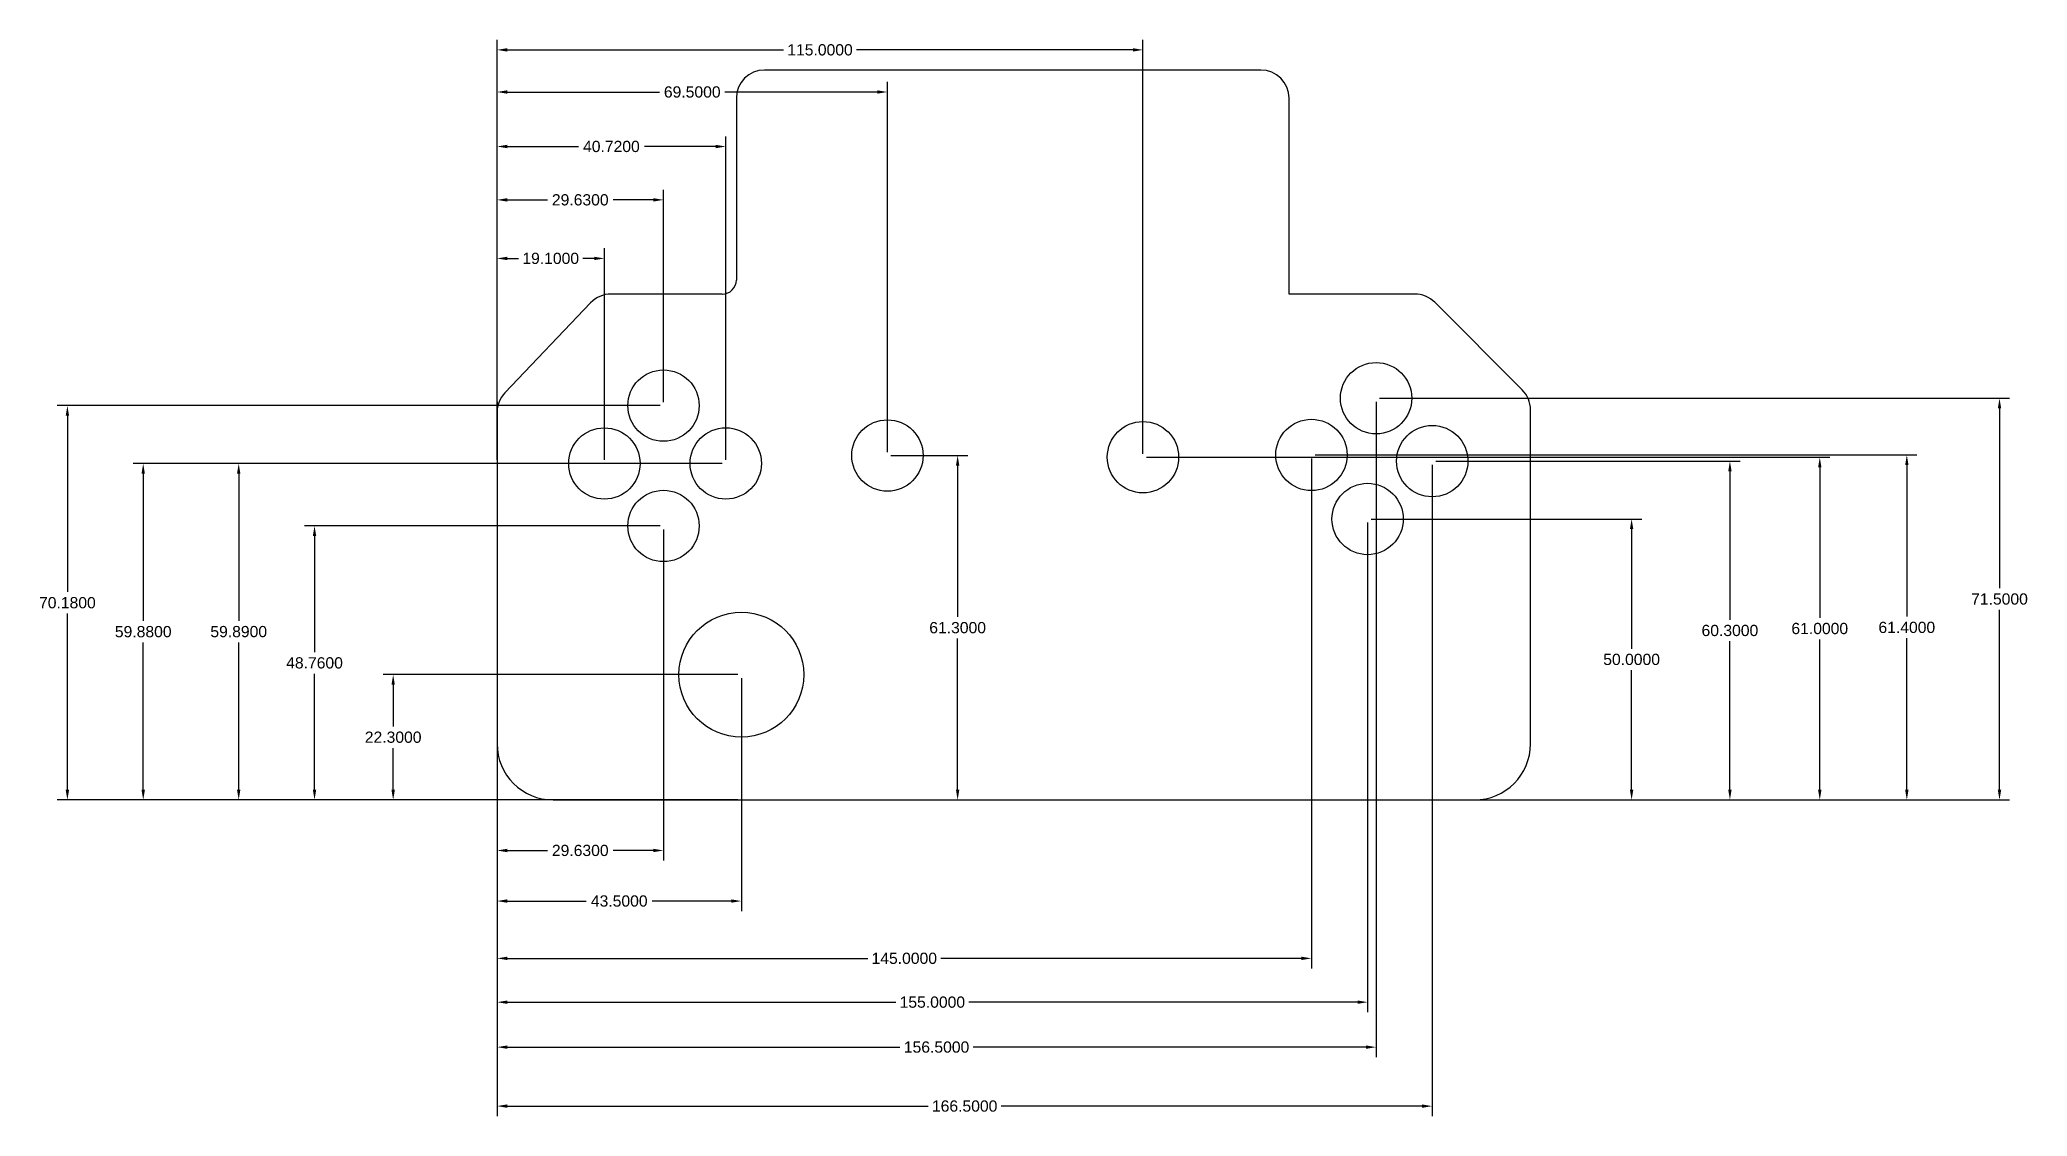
# Model space of a CAD drawing. Header units: millimetres. Extents: x -81 to 272, y -56 to 135.
import ezdxf

# ---------------------------------------------------------------- set-up
doc = ezdxf.new("R2010")
doc.units = ezdxf.units.MM
doc.header["$MEASUREMENT"] = 0
doc.styles.get("Standard").update_dxf_attribs({"font": 'arial.ttf'})
doc.dimstyles.get("Standard").update_dxf_attribs({"dimscale": 10, "dimtxt": 0.2, "dimasz": 0.18, "dimexe": 0.18, "dimexo": 0.0625, "dimgap": 0.09, "dimtad": 0, "dimtih": 1, "dimtoh": 1, "dimdec": 4, "dimzin": 0, "dimdsep": 46, "dimtxsty": 'Standard', "dimcen": 0.09, "dimadec": 0, "dimazin": 0, "dimtfac": 1, "dimtdec": 4, "dimtofl": 0, "dimtmove": 0, "dimatfit": 3, "dimfxl": 1, "dimtolj": 1, "dimtzin": 0, "dimarcsym": 0})

# ---------------------------------------------------------------- blocks, each defined once
blk = doc.blocks.new('*D3')
at = {"color": 0, "lineweight": -2, "transparency": 16777216}
for p, q in [((0, 70.81), (0, 108.6)), ((1.8, 106.8), (8.97, 106.8)), ((27.83, 106.8), (20.66, 106.8)), ((29.63, 70.81), (29.63, 108.6))]:
    blk.add_line(p, q, dxfattribs=at)
at = {"color": 0, "transparency": 16777216}
for points in [[(1.8, 107.1), (1.8, 106.5), (0, 106.8)], [(27.83, 107.1), (27.83, 106.5), (29.63, 106.8)]]:
    blk.add_solid(points, dxfattribs=at)
at = {"layer": 'Defpoints', "color": 0, "transparency": 16777216}
for p in [(0, 106.8), (0, 70.18), (29.63, 70.18)]:
    blk.add_point(p, dxfattribs=at)
at = {"color": 0, "transparency": 16777216, "insert": (14.81, 106.8), "char_height": 2, "attachment_point": 5}
blk.add_mtext('\\A1;29.6300', dxfattribs=at)
blk = doc.blocks.new('*D4')
at = {"color": 0, "lineweight": -2, "transparency": 16777216}
for p, q in [((0, 60.52), (0, 118.1)), ((40.72, 60.52), (40.72, 118.1)), ((1.8, 116.3), (14.49, 116.3)), ((38.92, 116.3), (26.23, 116.3))]:
    blk.add_line(p, q, dxfattribs=at)
at = {"color": 0, "transparency": 16777216}
for points in [[(1.8, 116.6), (1.8, 116), (0, 116.3)], [(38.92, 116.6), (38.92, 116), (40.72, 116.3)]]:
    blk.add_solid(points, dxfattribs=at)
at = {"layer": 'Defpoints', "color": 0, "transparency": 16777216}
for p in [(0, 116.3), (0, 59.89), (40.72, 59.89)]:
    blk.add_point(p, dxfattribs=at)
at = {"color": 0, "transparency": 16777216, "insert": (20.36, 116.3), "char_height": 2, "width": 11.126, "attachment_point": 5}
blk.add_mtext('\\A1;40.7200', dxfattribs=at)
blk = doc.blocks.new('*D5')
at = {"color": 0, "lineweight": -2, "transparency": 16777216}
for p, q in [((0, 60.51), (0, 98.18)), ((1.8, 96.38), (3.82, 96.38)), ((17.3, 96.38), (15.28, 96.38)), ((19.1, 60.51), (19.1, 98.18))]:
    blk.add_line(p, q, dxfattribs=at)
at = {"color": 0, "transparency": 16777216}
for points in [[(1.8, 96.68), (1.8, 96.08), (0, 96.38)], [(17.3, 96.68), (17.3, 96.08), (19.1, 96.38)]]:
    blk.add_solid(points, dxfattribs=at)
at = {"layer": 'Defpoints', "color": 0, "transparency": 16777216}
for p in [(0, 96.38), (0, 59.88), (19.1, 59.88)]:
    blk.add_point(p, dxfattribs=at)
at = {"color": 0, "transparency": 16777216, "insert": (9.55, 96.38), "char_height": 2, "attachment_point": 5}
blk.add_mtext('\\A1;19.1000', dxfattribs=at)
blk = doc.blocks.new('*D6')
at = {"color": 0, "lineweight": -2, "transparency": 16777216}
for p, q in [((0, 48.13), (0, -10.8)), ((29.63, 48.13), (29.63, -10.8)), ((1.8, -9), (8.97, -9)), ((27.83, -9), (20.66, -9))]:
    blk.add_line(p, q, dxfattribs=at)
at = {"color": 0, "transparency": 16777216}
for points in [[(1.8, -8.7), (1.8, -9.3), (0, -9)], [(27.83, -8.7), (27.83, -9.3), (29.63, -9)]]:
    blk.add_solid(points, dxfattribs=at)
at = {"layer": 'Defpoints', "color": 0, "transparency": 16777216}
for p in [(0, 48.76), (29.63, 48.76), (0, -9)]:
    blk.add_point(p, dxfattribs=at)
at = {"color": 0, "transparency": 16777216, "insert": (14.81, -9), "char_height": 2, "attachment_point": 5}
blk.add_mtext('\\A1;29.6300', dxfattribs=at)
blk = doc.blocks.new('*D8')
at = {"color": 0, "lineweight": -2, "transparency": 16777216}
for p, q in [((29.01, 48.76), (-34.3, 48.76)), ((-32.5, 46.96), (-32.5, 26.3)), ((-32.5, 1.8), (-32.5, 22.46)), ((9.37, 0), (-34.3, 0))]:
    blk.add_line(p, q, dxfattribs=at)
at = {"color": 0, "transparency": 16777216}
for points in [[(-32.8, 46.96), (-32.2, 46.96), (-32.5, 48.76)], [(-32.8, 1.8), (-32.2, 1.8), (-32.5, 0)]]:
    blk.add_solid(points, dxfattribs=at)
at = {"layer": 'Defpoints', "color": 0, "transparency": 16777216}
for p in [(29.63, 48.76), (10, 0), (-32.5, 0)]:
    blk.add_point(p, dxfattribs=at)
at = {"color": 0, "transparency": 16777216, "insert": (-32.5, 24.38), "char_height": 2, "attachment_point": 5}
blk.add_mtext('\\A1;48.7600', dxfattribs=at)
blk = doc.blocks.new('*D9')
at = {"color": 0, "lineweight": -2, "transparency": 16777216}
for p, q in [((40.09, 59.89), (-47.8, 59.89)), ((-46, 58.09), (-46, 31.87)), ((-46, 1.8), (-46, 28.02)), ((40.09, 0), (-47.8, 0))]:
    blk.add_line(p, q, dxfattribs=at)
at = {"color": 0, "transparency": 16777216}
for points in [[(-46.3, 58.09), (-45.7, 58.09), (-46, 59.89)], [(-46.3, 1.8), (-45.7, 1.8), (-46, 0)]]:
    blk.add_solid(points, dxfattribs=at)
at = {"layer": 'Defpoints', "color": 0, "transparency": 16777216}
for p in [(40.72, 59.89), (40.72, 0), (-46, 0)]:
    blk.add_point(p, dxfattribs=at)
at = {"color": 0, "transparency": 16777216, "insert": (-46, 29.95), "char_height": 2, "attachment_point": 5}
blk.add_mtext('\\A1;59.8900', dxfattribs=at)
blk = doc.blocks.new('*D10')
at = {"color": 0, "lineweight": -2, "transparency": 16777216}
for p, q in [((29.01, 70.18), (-78.3, 70.18)), ((-76.5, 68.38), (-76.5, 37.01)), ((-76.5, 1.8), (-76.5, 33.17)), ((29.01, 0), (-78.3, 0))]:
    blk.add_line(p, q, dxfattribs=at)
at = {"color": 0, "transparency": 16777216}
for points in [[(-76.8, 68.38), (-76.2, 68.38), (-76.5, 70.18)], [(-76.8, 1.8), (-76.2, 1.8), (-76.5, 0)]]:
    blk.add_solid(points, dxfattribs=at)
at = {"layer": 'Defpoints', "color": 0, "transparency": 16777216}
for p in [(29.63, 70.18), (29.63, 0), (-76.5, 0)]:
    blk.add_point(p, dxfattribs=at)
at = {"color": 0, "transparency": 16777216, "insert": (-76.5, 35.09), "char_height": 2, "attachment_point": 5}
blk.add_mtext('\\A1;70.1800', dxfattribs=at)
blk = doc.blocks.new('*D11')
at = {"color": 0, "lineweight": -2, "transparency": 16777216}
for p, q in [((18.48, 59.88), (-64.8, 59.88)), ((-63, 58.08), (-63, 31.86)), ((-63, 1.8), (-63, 28.02)), ((18.48, 0), (-64.8, 0))]:
    blk.add_line(p, q, dxfattribs=at)
at = {"color": 0, "transparency": 16777216}
for points in [[(-63.3, 58.08), (-62.7, 58.08), (-63, 59.88)], [(-63.3, 1.8), (-62.7, 1.8), (-63, 0)]]:
    blk.add_solid(points, dxfattribs=at)
at = {"layer": 'Defpoints', "color": 0, "transparency": 16777216}
for p in [(19.1, 59.88), (19.1, 0), (-63, 0)]:
    blk.add_point(p, dxfattribs=at)
at = {"color": 0, "transparency": 16777216, "insert": (-63, 29.94), "char_height": 2, "attachment_point": 5}
blk.add_mtext('\\A1;59.8800', dxfattribs=at)
blk = doc.blocks.new('*D12')
at = {"color": 0, "lineweight": -2, "transparency": 16777216}
for p, q in [((0, 21.68), (0, -19.8)), ((43.5, 21.68), (43.5, -19.8)), ((1.8, -18), (15.88, -18)), ((41.7, -18), (27.62, -18))]:
    blk.add_line(p, q, dxfattribs=at)
at = {"color": 0, "transparency": 16777216}
for points in [[(1.8, -17.7), (1.8, -18.3), (0, -18)], [(41.7, -17.7), (41.7, -18.3), (43.5, -18)]]:
    blk.add_solid(points, dxfattribs=at)
at = {"layer": 'Defpoints', "color": 0, "transparency": 16777216}
for p in [(0, 22.3), (43.5, 22.3), (0, -18)]:
    blk.add_point(p, dxfattribs=at)
at = {"color": 0, "transparency": 16777216, "insert": (21.75, -18), "char_height": 2, "attachment_point": 5}
blk.add_mtext('\\A1;43.5000', dxfattribs=at)
blk = doc.blocks.new('*D13')
at = {"color": 0, "lineweight": -2, "transparency": 16777216}
for p, q in [((42.88, 22.3), (-20.3, 22.3)), ((-18.5, 20.5), (-18.5, 13.07)), ((-18.5, 1.8), (-18.5, 9.23)), ((42.88, 0), (-20.3, 0))]:
    blk.add_line(p, q, dxfattribs=at)
at = {"color": 0, "transparency": 16777216}
for points in [[(-18.8, 20.5), (-18.2, 20.5), (-18.5, 22.3)], [(-18.8, 1.8), (-18.2, 1.8), (-18.5, 0)]]:
    blk.add_solid(points, dxfattribs=at)
at = {"layer": 'Defpoints', "color": 0, "transparency": 16777216}
for p in [(43.5, 22.3), (43.5, 0), (-18.5, 0)]:
    blk.add_point(p, dxfattribs=at)
at = {"color": 0, "transparency": 16777216, "insert": (-18.5, 11.15), "char_height": 2, "attachment_point": 5}
blk.add_mtext('\\A1;22.3000', dxfattribs=at)
blk = doc.blocks.new('*D14')
at = {"color": 0, "lineweight": -2, "transparency": 16777216}
for p, q in [((70.13, 61.3), (83.8, 61.3)), ((82, 59.5), (82, 32.57)), ((82, 1.8), (82, 28.73)), ((70.13, 0), (83.8, 0))]:
    blk.add_line(p, q, dxfattribs=at)
at = {"color": 0, "transparency": 16777216}
for points in [[(81.7, 59.5), (82.3, 59.5), (82, 61.3)], [(81.7, 1.8), (82.3, 1.8), (82, 0)]]:
    blk.add_solid(points, dxfattribs=at)
at = {"layer": 'Defpoints', "color": 0, "transparency": 16777216}
for p in [(69.5, 61.3), (69.5, 0), (82, 0)]:
    blk.add_point(p, dxfattribs=at)
at = {"color": 0, "transparency": 16777216, "insert": (82, 30.65), "char_height": 2, "attachment_point": 5}
blk.add_mtext('\\A1;61.3000', dxfattribs=at)
blk = doc.blocks.new('*D15')
at = {"color": 0, "lineweight": -2, "transparency": 16777216}
for p, q in [((0, 61.92), (0, 127.8)), ((69.5, 61.92), (69.5, 127.8)), ((1.8, 126), (28.92, 126)), ((67.7, 126), (40.58, 126))]:
    blk.add_line(p, q, dxfattribs=at)
at = {"color": 0, "transparency": 16777216}
for points in [[(1.8, 126.3), (1.8, 125.7), (0, 126)], [(67.7, 126.3), (67.7, 125.7), (69.5, 126)]]:
    blk.add_solid(points, dxfattribs=at)
at = {"layer": 'Defpoints', "color": 0, "transparency": 16777216}
for p in [(0, 126), (0, 61.3), (69.5, 61.3)]:
    blk.add_point(p, dxfattribs=at)
at = {"color": 0, "transparency": 16777216, "insert": (34.75, 126), "char_height": 2, "attachment_point": 5}
blk.add_mtext('\\A1;69.5000', dxfattribs=at)
blk = doc.blocks.new('*D16')
at = {"color": 0, "lineweight": -2, "transparency": 16777216}
for p, q in [((0, 61.62), (0, 135.3)), ((115, 61.62), (115, 135.3)), ((1.8, 133.5), (50.99, 133.5)), ((113.2, 133.5), (64.01, 133.5))]:
    blk.add_line(p, q, dxfattribs=at)
at = {"color": 0, "transparency": 16777216}
for points in [[(1.8, 133.8), (1.8, 133.2), (0, 133.5)], [(113.2, 133.8), (113.2, 133.2), (115, 133.5)]]:
    blk.add_solid(points, dxfattribs=at)
at = {"layer": 'Defpoints', "color": 0, "transparency": 16777216}
for p in [(0, 133.5), (0, 61), (115, 61)]:
    blk.add_point(p, dxfattribs=at)
at = {"color": 0, "transparency": 16777216, "insert": (57.5, 133.5), "char_height": 2, "attachment_point": 5}
blk.add_mtext('\\A1;115.0000', dxfattribs=at)
blk = doc.blocks.new('*D17')
at = {"color": 0, "lineweight": -2, "transparency": 16777216}
for p, q in [((0, 60.77), (0, -30)), ((145, 60.77), (145, -30)), ((1.8, -28.2), (65.99, -28.2)), ((143.2, -28.2), (79.01, -28.2))]:
    blk.add_line(p, q, dxfattribs=at)
at = {"color": 0, "transparency": 16777216}
for points in [[(1.8, -27.9), (1.8, -28.5), (0, -28.2)], [(143.2, -27.9), (143.2, -28.5), (145, -28.2)]]:
    blk.add_solid(points, dxfattribs=at)
at = {"layer": 'Defpoints', "color": 0, "transparency": 16777216}
for p in [(0, 61.4), (145, 61.4), (0, -28.2)]:
    blk.add_point(p, dxfattribs=at)
at = {"color": 0, "transparency": 16777216, "insert": (72.5, -28.2), "char_height": 2, "attachment_point": 5}
blk.add_mtext('\\A1;145.0000', dxfattribs=at)
blk = doc.blocks.new('*D18')
at = {"color": 0, "lineweight": -2, "transparency": 16777216}
for p, q in [((0, 49.38), (0, -37.8)), ((155, 49.38), (155, -37.8)), ((1.8, -36), (70.99, -36)), ((153.2, -36), (84.01, -36))]:
    blk.add_line(p, q, dxfattribs=at)
at = {"color": 0, "transparency": 16777216}
for points in [[(1.8, -35.7), (1.8, -36.3), (0, -36)], [(153.2, -35.7), (153.2, -36.3), (155, -36)]]:
    blk.add_solid(points, dxfattribs=at)
at = {"layer": 'Defpoints', "color": 0, "transparency": 16777216}
for p in [(0, 50), (155, 50), (0, -36)]:
    blk.add_point(p, dxfattribs=at)
at = {"color": 0, "transparency": 16777216, "insert": (77.5, -36), "char_height": 2, "attachment_point": 5}
blk.add_mtext('\\A1;155.0000', dxfattribs=at)
blk = doc.blocks.new('*D19')
at = {"color": 0, "lineweight": -2, "transparency": 16777216}
for p, q in [((0, 70.88), (0, -45.8)), ((156.5, 70.88), (156.5, -45.8)), ((1.8, -44), (71.74, -44)), ((154.7, -44), (84.76, -44))]:
    blk.add_line(p, q, dxfattribs=at)
at = {"color": 0, "transparency": 16777216}
for points in [[(1.8, -43.7), (1.8, -44.3), (0, -44)], [(154.7, -43.7), (154.7, -44.3), (156.5, -44)]]:
    blk.add_solid(points, dxfattribs=at)
at = {"layer": 'Defpoints', "color": 0, "transparency": 16777216}
for p in [(0, 71.5), (156.5, 71.5), (0, -44)]:
    blk.add_point(p, dxfattribs=at)
at = {"color": 0, "transparency": 16777216, "insert": (78.25, -44), "char_height": 2, "attachment_point": 5}
blk.add_mtext('\\A1;156.5000', dxfattribs=at)
blk = doc.blocks.new('*D20')
at = {"color": 0, "lineweight": -2, "transparency": 16777216}
for p, q in [((0, 59.26), (0, -56.3)), ((166.5, 59.67), (166.5, -56.3)), ((1.8, -54.5), (76.74, -54.5)), ((164.7, -54.5), (89.76, -54.5))]:
    blk.add_line(p, q, dxfattribs=at)
at = {"color": 0, "transparency": 16777216}
for points in [[(1.8, -54.2), (1.8, -54.8), (0, -54.5)], [(164.7, -54.2), (164.7, -54.8), (166.5, -54.5)]]:
    blk.add_solid(points, dxfattribs=at)
at = {"layer": 'Defpoints', "color": 0, "transparency": 16777216}
for p in [(166.5, 60.3), (0, 59.88), (0, -54.5)]:
    blk.add_point(p, dxfattribs=at)
at = {"color": 0, "transparency": 16777216, "insert": (83.25, -54.5), "char_height": 2, "attachment_point": 5}
blk.add_mtext('\\A1;166.5000', dxfattribs=at)
blk = doc.blocks.new('*D21')
at = {"color": 0, "lineweight": -2, "transparency": 16777216}
for p, q in [((115.62, 61), (237.3, 61)), ((235.5, 59.2), (235.5, 32.42)), ((235.5, 1.8), (235.5, 28.58)), ((115.62, 0), (237.3, 0))]:
    blk.add_line(p, q, dxfattribs=at)
at = {"color": 0, "transparency": 16777216}
for points in [[(235.2, 59.2), (235.8, 59.2), (235.5, 61)], [(235.2, 1.8), (235.8, 1.8), (235.5, 0)]]:
    blk.add_solid(points, dxfattribs=at)
at = {"layer": 'Defpoints', "color": 0, "transparency": 16777216}
for p in [(115, 61), (115, 0), (235.5, 0)]:
    blk.add_point(p, dxfattribs=at)
at = {"color": 0, "transparency": 16777216, "insert": (235.5, 30.5), "char_height": 2, "attachment_point": 5}
blk.add_mtext('\\A1;61.0000', dxfattribs=at)
blk = doc.blocks.new('*D22')
at = {"color": 0, "lineweight": -2, "transparency": 16777216}
for p, q in [((145.63, 61.4), (252.8, 61.4)), ((251, 59.6), (251, 32.62)), ((251, 1.8), (251, 28.78)), ((145.63, 0), (252.8, 0))]:
    blk.add_line(p, q, dxfattribs=at)
at = {"color": 0, "transparency": 16777216}
for points in [[(250.7, 59.6), (251.3, 59.6), (251, 61.4)], [(250.7, 1.8), (251.3, 1.8), (251, 0)]]:
    blk.add_solid(points, dxfattribs=at)
at = {"layer": 'Defpoints', "color": 0, "transparency": 16777216}
for p in [(145, 61.4), (145, 0), (251, 0)]:
    blk.add_point(p, dxfattribs=at)
at = {"color": 0, "transparency": 16777216, "insert": (251, 30.7), "char_height": 2, "attachment_point": 5}
blk.add_mtext('\\A1;61.4000', dxfattribs=at)
blk = doc.blocks.new('*D23')
at = {"color": 0, "lineweight": -2, "transparency": 16777216}
for p, q in [((155.63, 50), (203.8, 50)), ((202, 48.2), (202, 26.92)), ((202, 1.8), (202, 23.08)), ((155.63, 0), (203.8, 0))]:
    blk.add_line(p, q, dxfattribs=at)
at = {"color": 0, "transparency": 16777216}
for points in [[(201.7, 48.2), (202.3, 48.2), (202, 50)], [(201.7, 1.8), (202.3, 1.8), (202, 0)]]:
    blk.add_solid(points, dxfattribs=at)
at = {"layer": 'Defpoints', "color": 0, "transparency": 16777216}
for p in [(155, 50), (155, 0), (202, 0)]:
    blk.add_point(p, dxfattribs=at)
at = {"color": 0, "transparency": 16777216, "insert": (202, 25), "char_height": 2, "attachment_point": 5}
blk.add_mtext('\\A1;50.0000', dxfattribs=at)
blk = doc.blocks.new('*D24')
at = {"color": 0, "lineweight": -2, "transparency": 16777216}
for p, q in [((167.13, 60.3), (221.3, 60.3)), ((219.5, 58.5), (219.5, 32.07)), ((219.5, 1.8), (219.5, 28.23)), ((167.13, 0), (221.3, 0))]:
    blk.add_line(p, q, dxfattribs=at)
at = {"color": 0, "transparency": 16777216}
for points in [[(219.2, 58.5), (219.8, 58.5), (219.5, 60.3)], [(219.2, 1.8), (219.8, 1.8), (219.5, 0)]]:
    blk.add_solid(points, dxfattribs=at)
at = {"layer": 'Defpoints', "color": 0, "transparency": 16777216}
for p in [(166.5, 60.3), (166.5, 0), (219.5, 0)]:
    blk.add_point(p, dxfattribs=at)
at = {"color": 0, "transparency": 16777216, "insert": (219.5, 30.15), "char_height": 2, "attachment_point": 5}
blk.add_mtext('\\A1;60.3000', dxfattribs=at)
blk = doc.blocks.new('*D25')
at = {"color": 0, "lineweight": -2, "transparency": 16777216}
for p, q in [((157.13, 71.5), (269.3, 71.5)), ((267.5, 69.7), (267.5, 37.67)), ((267.5, 1.8), (267.5, 33.83)), ((157.13, 0), (269.3, 0))]:
    blk.add_line(p, q, dxfattribs=at)
at = {"color": 0, "transparency": 16777216}
for points in [[(267.2, 69.7), (267.8, 69.7), (267.5, 71.5)], [(267.2, 1.8), (267.8, 1.8), (267.5, 0)]]:
    blk.add_solid(points, dxfattribs=at)
at = {"layer": 'Defpoints', "color": 0, "transparency": 16777216}
for p in [(156.5, 71.5), (156.5, 0), (267.5, 0)]:
    blk.add_point(p, dxfattribs=at)
at = {"color": 0, "transparency": 16777216, "insert": (267.5, 35.75), "char_height": 2, "attachment_point": 5}
blk.add_mtext('\\A1;71.5000', dxfattribs=at)

msp = doc.modelspace()

# ---------------------------------------------------------------- linework, layer by layer
for p, q in [((136.00627, 129.91473), (47.60127, 129.91473)), ((42.60127, 124.91473), (42.60127, 92.53473)), ((141.00627, 90.03473), (141.00627, 124.91473)), ((16.65955, 88.4839), (1.38016, 72.44845)), ((40.10127, 90.03473), (20.27939, 90.03473)), ((163.3992, 90.03473), (141.00627, 90.03473)), ((182.53553, 72.96947), (166.93473, 88.57027)), ((0, 68.99929), (0, 10)), ((184, 10), (184, 69.43393)), ((10, 0), (174, 0))]:
    msp.add_line(p, q)
for centre, radius in [((156.5, 71.5), 6.35), ((29.63, 70.18), 6.35), ((69.5, 61.3), 6.35), ((115, 61), 6.35), ((145, 61.4), 6.35), ((19.1, 59.88), 6.35), ((40.72, 59.89), 6.35), ((166.5, 60.3), 6.35), ((29.63, 48.76), 6.35), ((155, 50), 6.35), ((43.5, 22.3), 11.1125)]:
    msp.add_circle(centre, radius)
for centre, radius, start, end in [((47.60127, 124.91473), 5, 90, 180), ((136.00627, 124.91473), 5, 0, 90), ((40.10127, 92.53473), 2.5, 270, 0), ((20.27939, 85.03473), 5, 90, 136.3830585), ((163.3992, 85.03473), 5, 45, 90), ((5, 68.99929), 5, 136.3830585, 180), ((179, 69.43393), 5, 0, 45), ((10, 10), 10, 180, 270), ((174, 10), 10, 270, 0)]:
    msp.add_arc(centre, radius, start, end)

# ---------------------------------------------------------------- dimensions: what is measured, and where the dimension line sits
for base, p1, p2, picture, middle in [((0, 133.5), (115, 61), (0, 61), '*D16', (57.5, 133.5)), ((0, 126), (69.5, 61.3), (0, 61.3), '*D15', (34.75, 126)), ((0, 116.3), (40.72, 59.89), (0, 59.89), '*D4', (20.36, 116.3)), ((0, 106.8), (29.63, 70.18), (0, 70.18), '*D3', (14.815, 106.8)), ((0, 96.38), (19.1, 59.88), (0, 59.88), '*D5', (9.55, 96.38)), ((0, -44), (156.5, 71.5), (0, 71.5), '*D19', (78.25, -44)), ((0, -28.2), (145, 61.4), (0, 61.4), '*D17', (72.5, -28.2)), ((0, -54.5), (166.5, 60.3), (0, 59.88), '*D20', (83.25, -54.5)), ((0, -36), (155, 50), (0, 50), '*D18', (77.5, -36)), ((0, -9), (29.63, 48.76), (0, 48.76), '*D6', (14.815, -9)), ((0, -18), (43.5, 22.3), (0, 22.3), '*D12', (21.75, -18))]:
    dim = msp.add_linear_dim(base=base, p1=p1, p2=p2, dimstyle='Standard')
    dim.commit()
    dim.dimension.update_dxf_attribs({"geometry": picture, "text_midpoint": middle})
for base, p1, p2, picture, middle in [((267.5, 0), (156.5, 71.5), (156.5, 0), '*D25', (267.5, 35.75)), ((-76.5, 0), (29.63, 70.18), (29.63, 0), '*D10', (-76.5, 35.09)), ((82, 0), (69.5, 61.3), (69.5, 0), '*D14', (82, 30.65)), ((235.5, 0), (115, 61), (115, 0), '*D21', (235.5, 30.5)), ((251, 0), (145, 61.4), (145, 0), '*D22', (251, 30.7)), ((219.5, 0), (166.5, 60.3), (166.5, 0), '*D24', (219.5, 30.15)), ((-63, 0), (19.1, 59.88), (19.1, 0), '*D11', (-63, 29.94)), ((-46, 0), (40.72, 59.89), (40.72, 0), '*D9', (-46, 29.945)), ((202, 0), (155, 50), (155, 0), '*D23', (202, 25)), ((-32.5, 0), (29.63, 48.76), (10, 0), '*D8', (-32.5, 24.38)), ((-18.5, 0), (43.5, 22.3), (43.5, 0), '*D13', (-18.5, 11.15))]:
    dim = msp.add_linear_dim(base=base, p1=p1, p2=p2, angle=90, dimstyle='Standard')
    dim.commit()
    dim.dimension.update_dxf_attribs({"geometry": picture, "text_midpoint": middle})

doc.saveas('drawing.dxf')
